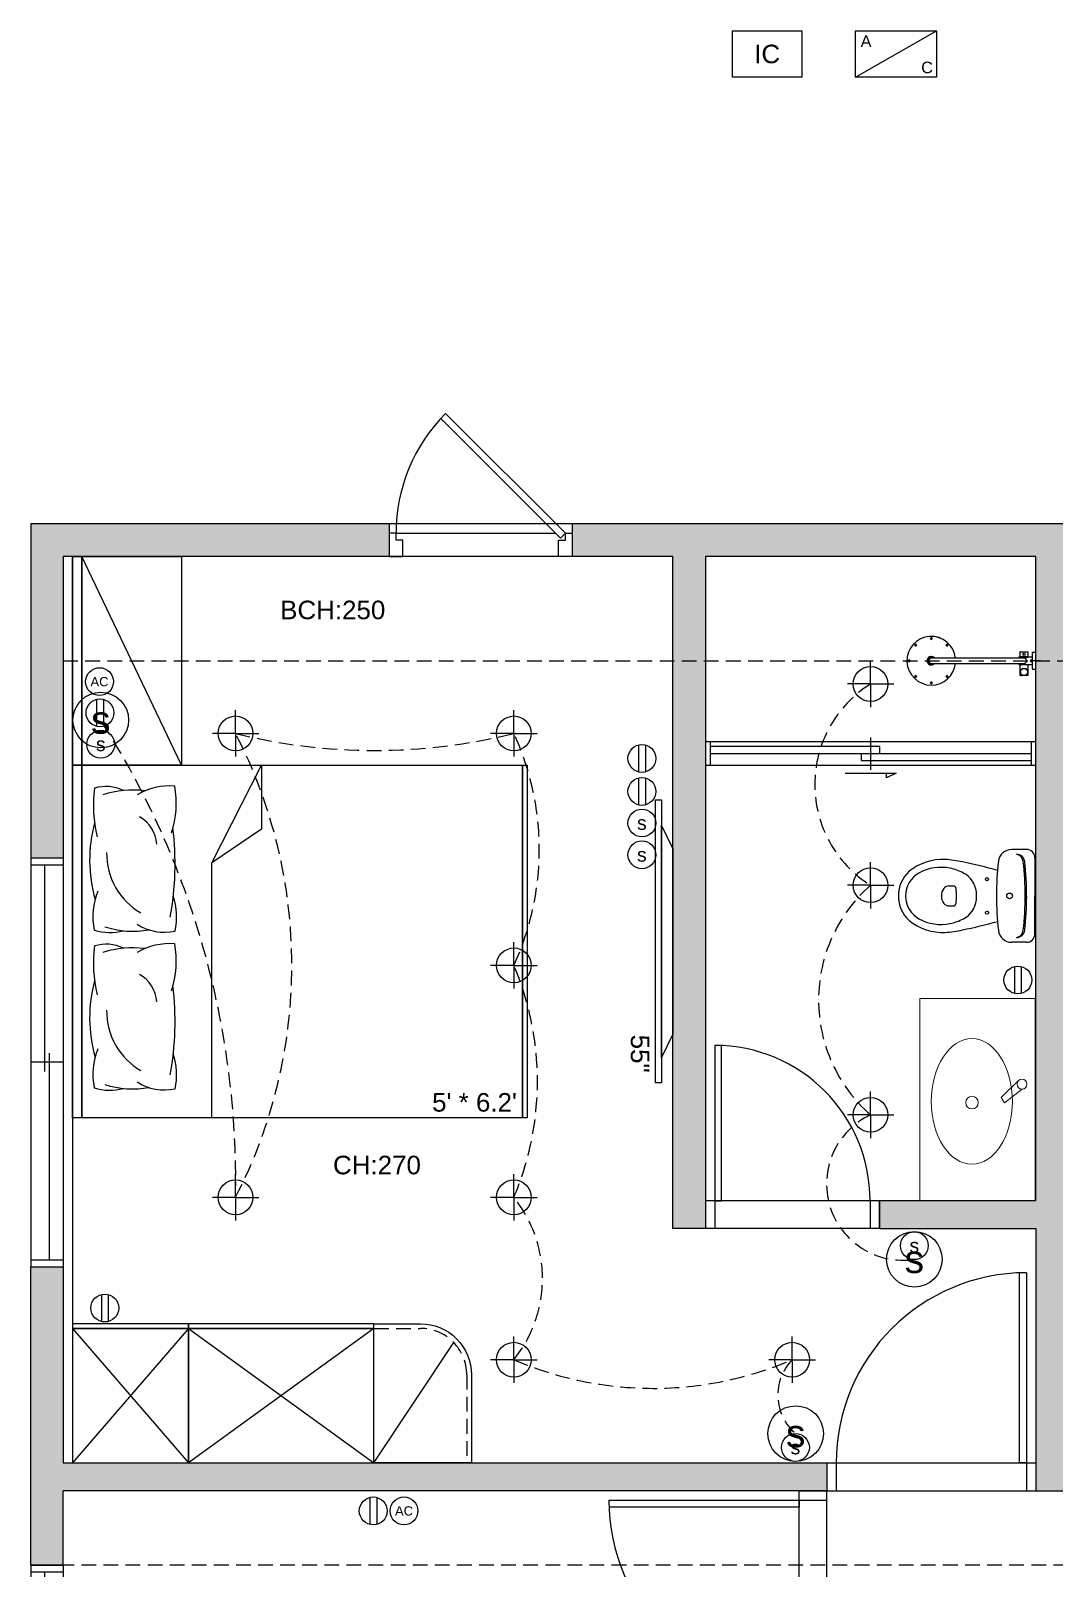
# Model space of a CAD drawing. Header units: millimetres. Extents: x 415 to 6095, y -1431 to 2703.
# Drawn here: x 2470 to 2911, y 168 to 831 of the extents above; entities that cross this region are included whole.
import ezdxf
from ezdxf.enums import TextEntityAlignment as Align
from ezdxf.lldxf.tags import DXFTag

# ---------------------------------------------------------------- set-up
doc = ezdxf.new("R2010")
doc.units = ezdxf.units.MM
doc.linetypes.add('HIDDEN', pattern=[9.525, 6.35, -3.175])
for name, color, linetype in [('02-結構樑', 251, 'HIDDEN'), ('03-結構牆', 8, 'Continuous'), ('04-門線', 94, 'Continuous'), ('05-窗線', 150, 'Continuous'), ('06-傢俱', 6, 'Continuous'), ('13-線', 40, 'Continuous'), ('14-燈具', 40, 'Continuous')]:
    doc.layers.add(name, color=color, linetype=linetype)
doc.layers.add('15-板', color=3, linetype='Continuous', plot=False)
doc.styles.get("Standard").update_dxf_attribs({"font": 'arial.ttf'})
tags = doc.linetypes.add('CENTER2', pattern=[28.575, 19.05, -3.175, 3.175, -3.175]).pattern_tags.tags
tags[10:11] = [DXFTag(74, 4), DXFTag(75, 0), DXFTag(340, '0'), DXFTag(46, 0.0), DXFTag(50, 0.0), DXFTag(44, 0.0), DXFTag(45, 0.0)]
tags[8:9] = [DXFTag(74, 4), DXFTag(75, 0), DXFTag(340, '0'), DXFTag(46, 0.0), DXFTag(50, 0.0), DXFTag(44, 0.0), DXFTag(45, 0.0)]
tags[6:7] = [DXFTag(74, 4), DXFTag(75, 0), DXFTag(340, '0'), DXFTag(46, 0.0), DXFTag(50, 0.0), DXFTag(44, 0.0), DXFTag(45, 0.0)]
tags[4:5] = [DXFTag(74, 4), DXFTag(75, 0), DXFTag(340, '0'), DXFTag(46, 0.0), DXFTag(50, 0.0), DXFTag(44, 0.0), DXFTag(45, 0.0)]

# ---------------------------------------------------------------- blocks, each defined once
blk = doc.blocks.new('床櫃')
at = {"layer": '06-傢俱'}
blk.add_line((47, -90), (4, 0), dxfattribs=at)
for points in [[(0, 0), (4, 0), (4, -90), (0, -90)], [(4, 0), (47, 0), (47, -90), (4, -90)]]:
    blk.add_lwpolyline(points, close=True, dxfattribs=at)
blk = doc.blocks.new('電視')
at = {"layer": '06-傢俱'}
for p, q in [((-5, 50), (0, 40)), ((-5, -50), (-5, 50)), ((0, 40), (0, -40)), ((0, -40), (-5, -50))]:
    blk.add_line(p, q, dxfattribs=at)
blk.add_lwpolyline([(-7.5, 61), (-5, 61), (-5, -61), (-7.5, -61)], close=True, dxfattribs=at)
blk = doc.blocks.new('*U118')
at = {"layer": '06-傢俱'}
for p, q in [((60.09, -42.09), (81.49, 0)), ((81.49, 0), (81.49, -27.65)), ((81.49, -27.65), (60.09, -42.09)), ((60.09, -152), (60.09, -42.09))]:
    blk.add_line(p, q, dxfattribs=at)
for points in [[(0, 0), (4, 0), (4, -152), (0, -152)], [(4, 0), (194, 0), (194, -152), (4, -152)], [(194, 0), (196, 0), (196, -152), (194, -152)]]:
    blk.add_lwpolyline(points, close=True, dxfattribs=at)
for centre, radius, start, end in [((70.29, -17.1), 61.26, 173.27956, 193.06166), ((14.48, -26.57), 17.38, 64.18614, 106.83097), ((25.86, -51.66), 40.93, 82.499, 108.13105), ((42.02, -37), 28.08, 85.77965, 120.34071), ((4.28, -16.34), 40.47, 341.42576, 10.46535), ((69.58, -40.88), 62.18, 165.0075, 195.85965), ((21.86, -34.94), 14.52, 3.72169, 60.98376), ((-86.16, -42.34), 130.38, 349.75738, 6.74907), ((44.22, -38.07), 29.52, 179.21488, 240.10201), ((39.42, -65.46), 30.63, 158.53407, 190.60053), ((14.85, -65.49), 30.02, 348.37261, 17.59954), ((16.15, -49.39), 22.75, 252.52765, 285.02889), ((26.05, -32.92), 38.66, 251.71702, 280.46853), ((39.65, -50.25), 21.78, 237.13231, 282.19254), ((70.29, -85.09), 61.26, 173.27956, 193.06166), ((14.48, -94.56), 17.38, 64.18614, 106.83097), ((25.86, -119.65), 40.93, 82.499, 108.13105), ((42.02, -104.99), 28.08, 85.77965, 120.34071), ((4.28, -84.34), 40.47, 341.42576, 10.46535), ((69.58, -108.88), 62.18, 165.0075, 195.85965), ((21.86, -102.93), 14.52, 3.72169, 60.98376), ((-86.16, -110.34), 130.38, 349.75738, 6.74907), ((44.22, -106.06), 29.52, 179.21488, 240.10201), ((39.42, -133.46), 30.63, 158.53407, 190.60053), ((14.85, -133.49), 30.02, 348.37261, 17.59954), ((16.15, -117.39), 22.75, 252.52765, 285.02889), ((26.05, -100.91), 38.66, 251.71702, 280.46853), ((39.65, -118.24), 21.78, 237.13231, 282.19254)]:
    blk.add_arc(centre, radius, start, end, dxfattribs=at)
at = {"color": 6, "linetype": 'HIDDEN'}
blk.add_text("5' * 6.2'", height=8, dxfattribs=at).set_placement((173.33, -145.35), align=Align.MIDDLE)
blk = doc.blocks.new('*U62')
at = {"layer": '06-傢俱'}
for p, q in [((50, 58), (0, 0)), ((0, 58), (50, 0)), ((130, 58), (50, 0)), ((50, 58), (130, 0)), ((130, 0), (164.43, 51.85))]:
    blk.add_line(p, q, dxfattribs=at)
for points in [[(0, 58), (50, 58), (50, 60), (0, 60)], [(50, 58), (130, 58), (130, 60), (50, 60)], [(0, 0), (50, 0), (50, 58), (0, 58)], [(50, 0), (130, 0), (130, 58), (50, 58)]]:
    blk.add_lwpolyline(points, close=True, dxfattribs=at)
blk.add_lwpolyline([(130, 60), (150, 60, -0.414214), (172, 38), (172, 0), (130, 0)], format="xyb", close=True, dxfattribs=at)
at = {"layer": '06-傢俱', "linetype": 'HIDDEN'}
blk.add_lwpolyline([(130, 58), (150, 58, -0.414214), (170, 38), (170, 0)], format="xyb", dxfattribs=at)
blk = doc.blocks.new('窗2片')
at = {"layer": '05-窗線'}
for p, q in [((0, 0), (0, -176.2)), ((0, 0), (14, 0)), ((14, 0), (14, -176.2)), ((0, -3), (14, -3)), ((6, -3), (6, -92.1)), ((8, -84.1), (8, -173.2)), ((14, -88.1), (0, -88.1)), ((0, -173.2), (14, -173.2)), ((0, -176.2), (14, -176.2))]:
    blk.add_line(p, q, dxfattribs=at)
blk = doc.blocks.new('窗_單開')
at = {"layer": '05-窗線'}
for p, q in [((79, 0), (0, 0)), ((0, 0), (0, -14)), ((79, 0), (79, -14)), ((3, -4), (71.76, -4)), ((79, -14), (0, -14))]:
    blk.add_line(p, q, dxfattribs=at)
for points in [[(24.38, 47.62), (76, -4), (73.88, -6.12), (22.3, 45.45)], [(0, -14), (6, -14), (6, -7), (3, -7), (3, -4), (0, -4), (0, -14)], [(79, -14), (73, -14), (73, -7), (76, -7), (76, -4), (79, -4), (79, -14)]]:
    blk.add_lwpolyline(points, dxfattribs=at)
blk.add_arc((76, -4), 73, 135, 180, dxfattribs=at)
blk = doc.blocks.new('門_左')
at = {"layer": '04-門線'}
for p, q in [((0, 12), (0, 0)), ((75, 12), (0, 12)), ((4, 12), (4, 0)), ((71, 12), (71, 0)), ((75, 0), (75, 12)), ((75, 0), (0, 0))]:
    blk.add_line(p, q, dxfattribs=at)
blk.add_lwpolyline([(4, 79), (4, 12), (7, 12), (7, 78.93)], dxfattribs=at)
blk.add_arc((4, 12), 67, 360, 90, dxfattribs=at)
blk = doc.blocks.new('門_右')
at = {"layer": '04-門線'}
for p, q in [((-90, 12), (0, 12)), ((-90, 12), (-90, 0)), ((-86, 12), (-86, 0)), ((-4, 12), (-4, 0)), ((0, 12), (0, 0)), ((-90, 0), (0, 0))]:
    blk.add_line(p, q, dxfattribs=at)
blk.add_lwpolyline([(-4, 94), (-4, 12), (-7, 12), (-7, 93.95)], dxfattribs=at)
blk.add_arc((-4, 12), 82, 90, 180, dxfattribs=at)
blk = doc.blocks.new('*U57')
at = {"layer": '14-燈具'}
blk.add_line((0, -5), (0, 5), dxfattribs=at)
blk = doc.blocks.new('*U58')
at = {"layer": '14-燈具', "color": 0, "linetype": 'ByBlock', "lineweight": -2, "transparency": 16777216}
blk.add_blockref('*U57', (3428.22, 265.68), dxfattribs=at)
for p, rotation in [((3423.22, 260.68), 90), ((3428.22, 255.68), 180), ((3433.22, 260.68), 270)]:
    blk.add_blockref('*U57', p, dxfattribs=dict(at, rotation=rotation))
blk = doc.blocks.new('燈_崁燈直徑15')
at = {"layer": '14-燈具'}
blk.add_circle((0, 0), 7.5, dxfattribs=at)
blk.add_blockref('*U58', (-3428.22, -260.68), dxfattribs=at)
blk = doc.blocks.new('插座')
at = {"layer": '13-線'}
for p, q in [((-3, 11.6), (-3, -11.6)), ((3, 11.6), (3, -11.6))]:
    blk.add_line(p, q, dxfattribs=at)
blk.add_circle((0, 0), 12, dxfattribs=at)
blk = doc.blocks.new('*U110')
at = {"layer": '13-線'}
blk.add_circle((0, 0), 12, dxfattribs=at)
blk.add_text('AC', height=8, dxfattribs=at).set_placement((0, 0), align=Align.MIDDLE)
blk = doc.blocks.new('對講機')
at = {"layer": '13-線'}
blk.add_lwpolyline([(-15, 10), (15, 10), (15, -10), (-15, -10)], close=True, dxfattribs=at)
blk.add_text('IC', height=8, dxfattribs=at).set_placement((0, 0), align=Align.MIDDLE)
blk = doc.blocks.new('冷氣')
at = {"layer": '13-線'}
blk.add_line((-17.5, -10), (17.5, 10), dxfattribs=at)
blk.add_lwpolyline([(-17.5, 10), (17.5, 10), (17.5, -10), (-17.5, -10)], close=True, dxfattribs=at)
for s, p in [('A', (-12.94, 5.51)), ('C', (13.36, -5.82))]:
    blk.add_text(s, height=5, dxfattribs=at).set_placement(p, align=Align.MIDDLE)
blk = doc.blocks.new('開關')
at = {"layer": '13-線'}
blk.add_circle((0, 0), 12, dxfattribs=at)
blk.add_text('s', height=12, dxfattribs=at).set_placement((0, 0), align=Align.MIDDLE)
blk = doc.blocks.new('浴室門')
at = {"layer": '04-門線'}
for p, q in [((2, 0), (2, -10)), ((71.2, 2), (71.2, -12)), ((140.4, 0), (140.4, -10)), ((2, -5), (140.4, -5)), ((60.18, -13.39), (82.18, -13.39)), ((82.18, -13.39), (78.02, -15.4)), ((78.02, -15.4), (78.02, -13.39))]:
    blk.add_line(p, q, dxfattribs=at)
for points in [[(0, -10), (142.4, -10), (142.4, 0), (0, 0), (0, -10)], [(75.2, -5), (75.2, -2), (2, -2)], [(67.2, -5), (67.2, -8), (140.4, -8)], [(69.2, -5), (73.2, -5)], [(142.4, -7), (142.4, -5)]]:
    blk.add_lwpolyline(points, dxfattribs=at)
blk = doc.blocks.new('馬桶')
at = {"layer": '06-傢俱', "color": 6}
for p, q in [((0, 0.615), (0, 0.5434)), ((0.04, 0.655), (0.2225, 0.655)), ((0.2225, 0.615), (0.2114, 0.615)), ((0.405, 0.655), (0.2225, 0.655)), ((0.2225, 0.615), (0.2336, 0.615)), ((0.445, 0.615), (0.445, 0.5434)), ((0.1745, 0.242), (0.1745, 0.2621)), ((0.2705, 0.242), (0.2705, 0.2621))]:
    blk.add_line(p, q, dxfattribs=at)
for centre, radius in [((0.2225, 0.533), 0.0135), ((0.2225, 0.533), 0.0135), ((0.1425, 0.425), 0.0075), ((0.3025, 0.425), 0.0075)]:
    blk.add_circle(centre, radius, dxfattribs=at)
for centre, radius, start, end in [((0.04, 0.615), 0.04, 90, 180), ((0.063, 0.5663), 0.04, 96.27189, 180), ((0.0624, 0.5591), 0.04, 96.21414, 169.75716), ((0.2225, -0.885), 1.493, 90, 96.33055), ((0.2225, -0.885), 1.5, 90, 96.27189), ((0.2225, -0.885), 1.5, 83.72811, 90), ((0.2225, -0.885), 1.493, 83.66945, 90), ((0.382, 0.5663), 0.04, 0, 83.72811), ((0.3826, 0.5591), 0.04, 10.24284, 83.78586), ((0.405, 0.615), 0.04, 0, 90), ((0.064, 0.5434), 0.064, 180, 263.20695), ((0.381, 0.5434), 0.064, 276.79305, 0), ((0.2225, 1.874), 1.404, 263.20695, 270), ((2.5087, -0.1946), 2.5, 164.45601, 168.42561), ((0.2225, 1.874), 1.404, 270, 276.79305), ((-2.0637, -0.1946), 2.5, 11.57439, 15.54399), ((0.2155, 0.259), 0.1156, 96.24191, 152.59732), ((0.2225, 0.195), 0.18, 90, 96.24191), ((0.2225, 0.195), 0.18, 83.75809, 90), ((0.2295, 0.259), 0.1156, 27.40268, 83.75809), ((0.6457, 0.1793), 0.6, 167.70933, 175.6206), ((0.3348, 0.1972), 0.25, 152.59732, 168.38048), ((0.1102, 0.1972), 0.25, 11.61952, 27.40268), ((-0.2007, 0.1793), 0.6, 4.3794, 12.29067), ((0.3073, 0.2146), 0.26, 177.69717, 218.71313), ((0.3015, 0.204), 0.216, 168.38048, 209.11615), ((0.1895, 0.2621), 0.015, 96.64916, 180), ((0.2045, 0.242), 0.03, 180, 233.1301), ((0.2225, -0.021), 0.3, 90, 96.64916), ((0.2225, -0.021), 0.3, 83.35084, 90), ((0.2555, 0.2621), 0.015, 0, 83.35084), ((0.2405, 0.242), 0.03, 306.8699, 0), ((0.1435, 0.204), 0.216, 330.88385, 11.61952), ((0.1377, 0.2146), 0.26, 321.28687, 2.30283), ((0.2225, 0.266), 0.06, 233.1301, 270), ((0.2225, 0.266), 0.06, 270, 306.8699), ((0.2225, 0.16), 0.1256, 209.11615, 270), ((0.2225, 0.16), 0.1256, 270, 330.88385), ((0.2225, 0.16), 0.16, 222.43623, 270), ((0.2225, 0.16), 0.16, 270, 317.56377)]:
    blk.add_arc(centre, radius, start, end, dxfattribs=at)
blk = doc.blocks.new('洗手台')
at = {"layer": '06-傢俱', "color": 6, "lineweight": 5}
for p, q in [((0, 0.4655), (0.8171, 0.4655)), ((0, 0), (0, 0.4655)), ((0.8171, 0.4655), (0.8171, 0)), ((0.8171, 0.4655), (0.8171, 0.0755)), ((0.4, 0.3288), (0.3316, 0.3985)), ((0.3661, 0.4126), (0.4212, 0.3415)), ((0.4212, 0.3415), (0.4, 0.3288)), ((0.8171, 0), (0, 0))]:
    blk.add_line(p, q, dxfattribs=at)
for centre, radius in [((0.346, 0.4126), 0.0201), ((0.4205, 0.2106), 0.0251)]:
    blk.add_circle(centre, radius, dxfattribs=at)
blk.add_ellipse((0.4157, 0.2104), major_axis=(-0.2533, 0), ratio=0.646622, dxfattribs=at)
blk = doc.blocks.new('23')
at = {"linetype": 'Continuous'}
for p, q in [((12553.6, 14782.7), (12553.6, 14768.9)), ((12624.4, 14782.9), (12553.8, 14782.9)), ((12624.6, 14768.9), (12624.6, 14782.7)), ((12549.9, 14715.4), (12549.9, 14750.4)), ((12571.7, 14750.9), (12550.4, 14750.9)), ((12550.4, 14714.9), (12571.7, 14714.9)), ((12554.6, 14767.9), (12623.6, 14767.9)), ((12571.9, 14750.7), (12571.9, 14715.1)), ((12573.1, 14744.9), (12571.9, 14744.9)), ((12571.9, 14720.9), (12573.1, 14720.9)), ((12573.1, 14714.9), (12573.1, 14750.9)), ((12573.4, 14750.9), (12573.1, 14750.9)), ((12573.1, 14714.9), (12573.5, 14714.9)), ((12573.4, 14767.9), (12573.4, 14718.1)), ((12573.5, 14717.7), (12573.5, 14710.1)), ((12573.6, 14717.9), (12578.1, 14717.9)), ((12578.1, 14732.9), (12578.1, 14692.4)), ((12587.1, 14744.4), (12586.6, 14744.1)), ((12586.6, 14744.1), (12591.6, 14744.1)), ((12586.6, 14744.1), (12586.6, 14743.6)), ((12587.1, 14744.4), (12591.1, 14744.4)), ((12587.1, 14743.6), (12587.1, 14744.4)), ((12587.4, 14763.2), (12588.2, 14764.7)), ((12588.2, 14761.7), (12587.4, 14763.2)), ((12588.2, 14764.7), (12590, 14764.7)), ((12590, 14761.7), (12588.2, 14761.7)), ((12590, 14764.7), (12590.8, 14763.2)), ((12590.8, 14763.2), (12590, 14761.7)), ((12591.6, 14744.1), (12591.1, 14744.4)), ((12591.1, 14743.6), (12591.1, 14744.4)), ((12591.6, 14743.6), (12591.6, 14744.1)), ((12600.1, 14692.4), (12600.1, 14732.9)), ((12600.1, 14717.9), (12604.5, 14717.9)), ((12604.7, 14718.1), (12604.7, 14767.9)), ((12605.1, 14750.9), (12604.7, 14750.9)), ((12604.7, 14710.1), (12604.7, 14717.7)), ((12604.7, 14714.9), (12605.1, 14714.9)), ((12605.1, 14714.9), (12605.1, 14750.9)), ((12605.7, 14745.9), (12605.1, 14745.9)), ((12605.1, 14719.9), (12605.7, 14719.9)), ((12605.7, 14714.9), (12605.7, 14750.9)), ((12651.4, 14750.9), (12605.7, 14750.9)), ((12605.7, 14714.9), (12651.4, 14714.9)), ((12630, 14718.7), (12630, 14718.1)), ((12630, 14718.1), (12630, 14717.9)), ((12632, 14717.8), (12632, 14717.3)), ((12634.5, 14716.6), (12634.5, 14717.2)), ((12635.9, 14717), (12635.9, 14716.9)), ((12636, 14717), (12636, 14716.5)), ((12638.5, 14716.5), (12638.5, 14717)), ((12638.6, 14716.9), (12638.6, 14717)), ((12640, 14717.2), (12640, 14716.6)), ((12642.5, 14717.3), (12642.5, 14717.8)), ((12642.6, 14717.8), (12642.6, 14717.9)), ((12644.5, 14718.1), (12644.5, 14718.7)), ((12644.6, 14718.7), (12644.6, 14718.7)), ((12651.4, 14741.4), (12650.8, 14741.4)), ((12650.8, 14724.4), (12651.4, 14724.4)), ((12652.2, 14750.1), (12652.2, 14745)), ((12652.2, 14742.2), (12652.2, 14745)), ((12652.2, 14720.9), (12652.2, 14723.6)), ((12652.2, 14720.9), (12652.2, 14715.7)), ((12578.1, 14692.4), (12578.1, 14373.4)), ((12600.1, 14373.4), (12600.1, 14692.4)), ((12520.9, 14400.5), (12518.6, 14398.2)), ((12519.3, 14397.5), (12521.6, 14399.8)), ((12520.5, 14402.2), (12519.8, 14401.5)), ((12519.8, 14401.5), (12520.9, 14400.5)), ((12521, 14399.2), (12520.3, 14399.9)), ((12521.2, 14401.6), (12520.4, 14400.9)), ((12520.4, 14400.1), (12521.2, 14399.3)), ((12521.6, 14401.2), (12520.5, 14402.2)), ((12523.8, 14403.4), (12521.6, 14401.2)), ((12521.6, 14399.8), (12522.6, 14398.7)), ((12522.7, 14400.9), (12522, 14401.6)), ((12522, 14399.3), (12522.7, 14400.1)), ((12522.1, 14401.7), (12522.8, 14401)), ((12522.3, 14400.5), (12524.5, 14402.7)), ((12523.3, 14399.4), (12522.3, 14400.5)), ((12522.6, 14398.7), (12523.3, 14399.4)), ((12653.6, 14402.7), (12655.9, 14400.5)), ((12656.6, 14401.2), (12654.3, 14403.4)), ((12655.9, 14400.5), (12654.9, 14399.4)), ((12654.9, 14399.4), (12655.6, 14398.7)), ((12655.4, 14401), (12656.1, 14401.7)), ((12656.2, 14401.6), (12655.5, 14400.9)), ((12655.5, 14400.1), (12656.2, 14399.3)), ((12655.6, 14398.7), (12656.6, 14399.8)), ((12657.6, 14402.2), (12656.6, 14401.2)), ((12656.6, 14399.8), (12658.9, 14397.5)), ((12657.7, 14400.9), (12657, 14401.6)), ((12657, 14399.3), (12657.7, 14400.1)), ((12657.9, 14399.9), (12657.2, 14399.2)), ((12657.3, 14400.5), (12658.3, 14401.5)), ((12659.6, 14398.2), (12657.3, 14400.5)), ((12658.3, 14401.5), (12657.6, 14402.2)), ((12491.6, 14333.4), (12491.6, 14332.4)), ((12493.1, 14333.4), (12491.6, 14333.4)), ((12491.6, 14332.4), (12493.1, 14332.4)), ((12492.5, 14333.4), (12492.5, 14332.4)), ((12493.1, 14336.6), (12493.1, 14333.4)), ((12493.1, 14334.2), (12494.1, 14334.2)), ((12494.1, 14334), (12493.1, 14334)), ((12493.1, 14332.4), (12493.1, 14329.2)), ((12493.1, 14331.9), (12494.1, 14331.9)), ((12494.1, 14331.7), (12493.1, 14331.7)), ((12494.1, 14333.4), (12494.1, 14336.6)), ((12495.5, 14333.4), (12494.1, 14333.4)), ((12494.1, 14332.4), (12495.5, 14332.4)), ((12494.1, 14329.2), (12494.1, 14332.4)), ((12494.7, 14332.4), (12494.7, 14333.4)), ((12495.5, 14332.4), (12495.5, 14333.4)), ((12573.1, 14341.1), (12573.1, 14336.4)), ((12573.1, 14336.4), (12573.1, 14329.5)), ((12573.1, 14329.5), (12573.1, 14324.7)), ((12578.1, 14373.4), (12578.1, 14332.9)), ((12584.6, 14320.9), (12583.4, 14320.9)), ((12584.6, 14320.9), (12593.5, 14320.9)), ((12594.8, 14320.9), (12593.5, 14320.9)), ((12600.1, 14332.9), (12600.1, 14373.4)), ((12605.1, 14336.4), (12605.1, 14341.1)), ((12605.1, 14336.4), (12605.1, 14329.5)), ((12605.1, 14324.7), (12605.1, 14329.5)), ((12684.1, 14333.4), (12682.6, 14333.4)), ((12682.6, 14333.4), (12682.6, 14332.4)), ((12682.6, 14332.4), (12684.1, 14332.4)), ((12683.5, 14333.4), (12683.5, 14332.4)), ((12684.1, 14336.6), (12684.1, 14333.4)), ((12684.1, 14334.2), (12685.1, 14334.2)), ((12685.1, 14334), (12684.1, 14334)), ((12684.1, 14332.4), (12684.1, 14329.2)), ((12684.1, 14331.9), (12685.1, 14331.9)), ((12685.1, 14331.7), (12684.1, 14331.7)), ((12685.1, 14333.4), (12685.1, 14336.6)), ((12686.5, 14333.4), (12685.1, 14333.4)), ((12685.1, 14329.2), (12685.1, 14332.4)), ((12685.1, 14332.4), (12686.5, 14332.4)), ((12685.7, 14332.4), (12685.7, 14333.4)), ((12686.5, 14332.4), (12686.5, 14333.4)), ((12518.6, 14267.7), (12520.9, 14265.4)), ((12521.6, 14266.1), (12519.3, 14268.4)), ((12520.9, 14265.4), (12519.8, 14264.4)), ((12519.8, 14264.4), (12520.5, 14263.7)), ((12520.3, 14266), (12521, 14266.7)), ((12521.2, 14266.5), (12520.4, 14265.8)), ((12520.4, 14265), (12521.2, 14264.3)), ((12520.5, 14263.7), (12521.6, 14264.7)), ((12522.6, 14267.1), (12521.6, 14266.1)), ((12521.6, 14264.7), (12523.8, 14262.4)), ((12522.7, 14265.8), (12522, 14266.5)), ((12522, 14264.3), (12522.7, 14265)), ((12522.8, 14264.9), (12522.1, 14264.1)), ((12522.3, 14265.4), (12523.3, 14266.4)), ((12524.5, 14263.1), (12522.3, 14265.4)), ((12523.3, 14266.4), (12522.6, 14267.1)), ((12655.9, 14265.4), (12653.6, 14263.1)), ((12654.3, 14262.4), (12656.6, 14264.7)), ((12655.6, 14267.1), (12654.9, 14266.4)), ((12654.9, 14266.4), (12655.9, 14265.4)), ((12656.1, 14264.1), (12655.4, 14264.9)), ((12656.2, 14266.5), (12655.5, 14265.8)), ((12655.5, 14265), (12656.2, 14264.3)), ((12656.6, 14266.1), (12655.6, 14267.1)), ((12658.9, 14268.4), (12656.6, 14266.1)), ((12656.6, 14264.7), (12657.6, 14263.7)), ((12657.7, 14265.8), (12657, 14266.5)), ((12657, 14264.3), (12657.7, 14265)), ((12657.2, 14266.7), (12657.9, 14266)), ((12657.3, 14265.4), (12659.6, 14267.7)), ((12658.3, 14264.4), (12657.3, 14265.4)), ((12657.6, 14263.7), (12658.3, 14264.4)), ((12588.6, 14237.9), (12585.4, 14237.9)), ((12585.4, 14236.9), (12588.6, 14236.9)), ((12587.8, 14236.9), (12587.8, 14237.9)), ((12588, 14237.9), (12588, 14236.9)), ((12589.6, 14239.4), (12588.6, 14239.4)), ((12588.6, 14239.4), (12588.6, 14237.9)), ((12589.6, 14238.5), (12588.6, 14238.5)), ((12588.6, 14236.9), (12588.6, 14235.5)), ((12588.6, 14236.4), (12589.6, 14236.4)), ((12588.6, 14235.5), (12589.6, 14235.5)), ((12589.6, 14237.9), (12589.6, 14239.4)), ((12592.8, 14237.9), (12589.6, 14237.9)), ((12589.6, 14236.9), (12592.8, 14236.9)), ((12589.6, 14235.5), (12589.6, 14236.9)), ((12590.2, 14236.9), (12590.2, 14237.9)), ((12590.4, 14237.9), (12590.4, 14236.9))]:
    blk.add_line(p, q, dxfattribs=at)
at = {"linetype": 'CENTER2'}
for p, q in [((12609.1, 14782.9), (12569.1, 14782.9)), ((12589.1, 14802.9), (12589.1, 14762.9))]:
    blk.add_line(p, q, dxfattribs=at)
at = {"linetype": 'Continuous'}
for centre, radius in [((12560.9, 14732.9), 5.1), ((12560.9, 14732.9), 5), ((12589.1, 14763.2), 2.46), ((12589.1, 14763.2), 1.8), ((12637.2, 14732.9), 16), ((12637.2, 14732.9), 15.3), ((12637.2, 14732.9), 15.2), ((12521.6, 14400.5), 3.77), ((12656.6, 14400.5), 3.77), ((12493.6, 14332.9), 3.77), ((12684.6, 14332.9), 3.77), ((12521.6, 14265.4), 3.77), ((12656.6, 14265.4), 3.77), ((12589.1, 14237.4), 3.77)]:
    blk.add_circle(centre, radius, dxfattribs=at)
for centre, radius, start, end in [((12553.8, 14782.7), 0.2, 90, 180), ((12624.4, 14782.7), 0.2, 0, 90), ((12550.4, 14750.4), 0.5, 90, 180), ((12550.4, 14715.4), 0.5, 180, 270), ((12554.6, 14768.9), 1, 180, 270), ((12571.7, 14750.7), 0.2, 0, 90), ((12571.7, 14715.1), 0.2, 270, 0), ((12573.6, 14718.1), 0.2, 180, 270), ((12573.7, 14717.7), 0.2, 90, 180), ((12589.1, 14732.9), 11.3, 102.80095, 192.90453), ((12589.1, 14732.9), 11, 0, 180), ((12589.1, 14763.2), 3, 255, 195), ((12589.1, 14763.2), 2.5, 149.26032, 210.81078), ((12589.1, 14763.2), 2.5, 330.50254, 0), ((12589.1, 14763.2), 2.5, 0, 19.31457), ((12589.1, 14732.9), 11.3, 0, 77.21621), ((12589.1, 14732.9), 11.3, 347.18068, 0), ((12604.5, 14718.1), 0.2, 270, 0), ((12604.5, 14717.7), 0.2, 0, 90), ((12623.6, 14768.9), 1, 270, 0), ((12630.5, 14717.9), 0.5, 180.01706, 245.85227), ((12637.2, 14732.9), 17, 246.67477, 248.64199), ((12637.2, 14732.8), 16.3, 251.40291, 260.45001), ((12637.2, 14732.9), 17, 253.82476, 258.96052), ((12634.8, 14722.7), 6.52, 254.99127, 264.35737), ((12634.1, 14716.7), 0.424, 282.93121, 360), ((12637.2, 14732.9), 17, 260.72808, 265.76066), ((12636, 14722.4), 6.42, 262.39042, 271.14809), ((12636.1, 14722.9), 6.9, 270.53065, 270.83223), ((12636, 14716.4), 0.472, 288.28114, 298.5261), ((12637.2, 14732.9), 17, 267.50022, 272.50253), ((12638, 14716.5), 0.532, 272.49972, 360), ((12638.5, 14716.4), 0.472, 241.4739, 251.71886), ((12638.4, 14722.9), 6.9, 269.16777, 277.33851), ((12638.5, 14716.3), 0.296, 245.7309, 276.44598), ((12638.4, 14722.4), 6.42, 268.85191, 269.22118), ((12637.2, 14732.9), 17, 276.68427, 279.27192), ((12637.3, 14732.8), 16.3, 279.54999, 288.59709), ((12640.4, 14716.7), 0.424, 180, 257.06879), ((12639.7, 14722.8), 6.56, 275.68133, 284.99366), ((12640.4, 14716.6), 0.318, 253.33088, 282.34608), ((12639.7, 14722.7), 6.52, 275.64263, 275.8905), ((12637.2, 14732.9), 17, 281.03948, 286.17524), ((12637.2, 14732.9), 17, 291.35644, 293.32523), ((12637.2, 14732.9), 17, 291.35644, 293.32523), ((12637.2, 14732.9), 17, 291.35644, 293.32523), ((12637.2, 14732.9), 17, 291.35644, 293.32523), ((12651.4, 14750.1), 0.8, 0, 90), ((12651.4, 14742.2), 0.8, 270, 0), ((12651.4, 14723.6), 0.8, 0, 90), ((12651.4, 14715.7), 0.8, 270, 0), ((12573.7, 14710.1), 0.2, 180, 262.91178), ((12589.1, 14833.9), 125, 262.91178, 264.95144), ((12589.1, 14833.9), 125, 275.04856, 277.08822), ((12604.5, 14710.1), 0.2, 277.08822, 0), ((12589.1, 14332.9), 105, 96.01345, 0), ((12589.1, 14332.9), 105, 96.01632, 0), ((12521.6, 14400.5), 3.75, 52.66226, 217.33774), ((12521.6, 14400.5), 2.95, 215.24174, 234.75826), ((12521.6, 14400.5), 3.75, 232.66226, 37.33774), ((12521.6, 14400.5), 2.95, 35.24174, 54.75826), ((12589.1, 14332.9), 105, 0, 83.98655), ((12589.1, 14332.9), 105, 0, 83.98368), ((12656.6, 14400.5), 3.75, 142.66226, 307.33774), ((12656.6, 14400.5), 2.95, 125.24174, 144.75826), ((12656.6, 14400.5), 3.75, 322.66226, 127.33774), ((12656.6, 14400.5), 2.95, 305.24174, 324.75826), ((12493.6, 14332.9), 3.75, 97.66226, 262.33774), ((12493.6, 14332.9), 2.95, 80.24174, 99.75826), ((12493.6, 14332.9), 2.95, 260.24174, 279.75826), ((12493.6, 14332.9), 3.75, 277.66226, 82.33774), ((12589.1, 14332.9), 18.1, 127.3052, 0), ((12589.1, 14332.9), 18, 156.44354, 203.55646), ((12589.1, 14332.9), 18, 127.66989, 156.44354), ((12578.9, 14337.7), 6.74, 149.01425, 158.64707), ((12589.1, 14332.9), 18, 203.55646, 336.44354), ((12579.4, 14328.4), 7.29, 201.71786, 210.61952), ((12589.1, 14332.9), 16.4, 132.24432, 167.92686), ((12589.1, 14332.9), 16.4, 192.07314, 347.92686), ((12589.1, 14332.9), 14.7, 138.44327, 0), ((12589.1, 14332.9), 13.5, 144.56906, 0), ((12589.1, 14332.9), 13.3, 145.79868, 244.45616), ((12589.1, 14332.9), 11, 180, 0), ((12589.1, 14332.9), 13.3, 295.54384, 34.20132), ((12589.1, 14332.9), 18.1, 0, 52.6948), ((12589.1, 14332.9), 18, 23.55646, 52.33011), ((12589.1, 14332.9), 16.4, 12.07314, 47.75568), ((12589.1, 14332.9), 14.7, 0, 41.55673), ((12589.1, 14332.9), 13.5, 0, 35.43094), ((12598.8, 14337.4), 7.29, 21.71786, 30.61952), ((12599.3, 14328.2), 6.74, 329.01494, 338.64778), ((12589.1, 14332.9), 18, 336.44354, 23.55646), ((12684.6, 14332.9), 3.75, 97.66226, 262.33774), ((12684.6, 14332.9), 2.95, 80.24174, 99.75826), ((12684.6, 14332.9), 2.95, 260.24174, 279.75826), ((12684.6, 14332.9), 3.75, 277.66226, 82.33774), ((12521.6, 14265.4), 3.75, 142.66226, 307.33774), ((12521.6, 14265.4), 2.95, 125.24174, 144.75826), ((12521.6, 14265.4), 3.75, 322.66226, 127.33774), ((12521.6, 14265.4), 2.95, 305.24174, 324.75826), ((12656.6, 14265.4), 3.75, 52.66226, 217.33774), ((12656.6, 14265.4), 2.95, 215.24174, 234.75826), ((12656.6, 14265.4), 3.75, 232.66226, 37.33774), ((12656.6, 14265.4), 2.95, 35.24174, 54.75826), ((12589.1, 14237.4), 3.75, 7.66226, 172.33774), ((12589.1, 14237.4), 3.75, 187.66226, 352.33774), ((12589.1, 14237.4), 2.95, 170.24174, 189.75826), ((12589.1, 14237.4), 2.95, 350.24174, 9.75826)]:
    blk.add_arc(centre, radius, start, end, dxfattribs=at)
for points, knots in [([(12592.1, 14763.2), (12592.1, 14762.9), (12591.9, 14762.1), (12591.2, 14761.1), (12590.2, 14760.5), (12589.1, 14760.3), (12587.9, 14760.5), (12586.9, 14761.1), (12586.3, 14762.1), (12586, 14763.2), (12586.3, 14764.4), (12586.9, 14765.3), (12587.9, 14766), (12589.1, 14766.2), (12590.3, 14766), (12591.2, 14765.3), (12591.9, 14764.4), (12592.1, 14763.6), (12592.1, 14763.2)], [0, 0, 0, 0, 0.061717, 0.123944, 0.186782, 0.250021, 0.31327, 0.376083, 0.438339, 0.500151, 0.561816, 0.623959, 0.686808, 0.750105, 0.813395, 0.876226, 0.938353, 1, 1, 1, 1]), ([(12630, 14718.1), (12630, 14718), (12630, 14717.9), (12630.1, 14717.6), (12630.3, 14717.4), (12630.4, 14717.4), (12630.5, 14717.3)], [0, 0, 0, 0, 0.244635, 0.5, 0.755365, 1, 1, 1, 1]), ([(12631, 14717.1), (12631.1, 14717.1), (12631.2, 14717), (12631.4, 14717), (12631.6, 14716.9), (12631.7, 14716.9), (12631.9, 14716.8), (12632.1, 14716.8), (12632.2, 14716.8), (12632.2, 14716.8)], [0, 0, 0, 0, 0.0976423, 0.2005896, 0.3062547, 0.4131645, 0.5357573, 0.682265, 0.7644782, 0.7644782, 0.7644782, 0.7644782]), ([(12632, 14717.3), (12632, 14717.2), (12632, 14717.1), (12632.1, 14716.9), (12632.3, 14716.7), (12632.4, 14716.6), (12632.5, 14716.6)], [0, 0, 0, 0, 0.243401, 0.5, 0.756599, 1, 1, 1, 1]), ([(12634.2, 14716.3), (12634.2, 14716.3), (12634.3, 14716.2), (12634.4, 14716.2), (12634.5, 14716.2)], [0.6476392, 0.6476392, 0.6476392, 0.6476392, 0.7579179, 1, 1, 1, 1]), ([(12636, 14716.5), (12636, 14716.4), (12636, 14716.3), (12636.1, 14716.1), (12636.3, 14716), (12636.4, 14716), (12636.5, 14715.9)], [0, 0, 0, 0, 0.240664, 0.5, 0.759336, 1, 1, 1, 1]), ([(12640, 14716.2), (12640, 14716.2), (12640.1, 14716.2), (12640.2, 14716.3), (12640.2, 14716.3)], [0, 0, 0, 0, 0.2420821, 0.3523608, 0.3523608, 0.3523608, 0.3523608]), ([(12642, 14716.6), (12642, 14716.6), (12642.2, 14716.7), (12642.4, 14716.9), (12642.5, 14717.1), (12642.5, 14717.2), (12642.5, 14717.3)], [0, 0, 0, 0, 0.243401, 0.5, 0.756599, 1, 1, 1, 1]), ([(12642.3, 14716.8), (12642.3, 14716.8), (12642.4, 14716.8), (12642.5, 14716.8), (12642.7, 14716.9), (12642.9, 14716.9), (12643.1, 14717), (12643.3, 14717), (12643.4, 14717.1), (12643.4, 14717.1)], [0.2341512, 0.2341512, 0.2341512, 0.2341512, 0.3199573, 0.4662754, 0.5919189, 0.7019131, 0.8073592, 0.9086228, 1, 1, 1, 1]), ([(12644, 14717.3), (12644, 14717.4), (12644.2, 14717.4), (12644.4, 14717.6), (12644.5, 14717.9), (12644.5, 14718), (12644.5, 14718.1)], [0, 0, 0, 0, 0.244635, 0.5, 0.755365, 1, 1, 1, 1])]:
    blk.add_open_spline(points, degree=3, knots=knots, dxfattribs=at)
blk = doc.blocks.new('蓮蓬頭')
blk.add_blockref('23', (-12589.1, -14782.9))

msp = doc.modelspace()

# ---------------------------------------------------------------- hatches: boundary and pattern name
at = {"layer": '03-結構牆'}
h = msp.add_hatch(color=256, dxfattribs=at)
h.dxf.hatch_style = 1
h.paths.add_polyline_path([(2917.34, 618.58), (2703.54, 618.58), (2703.54, 604.58), (2746.94, 604.58), (2746.94, 559.58), (2760.94, 559.58), (2760.94, 604.58), (2903.34, 604.58), (2903.34, 559.58), (2905.34, 559.58), (2917.34, 559.58), (2917.34, 604.58)])
h.paths.add_polyline_path([(2624.54, 618.58), (2470.04, 618.58), (2470.04, 474.58), (2484.04, 474.58), (2484.04, 604.58), (2624.54, 604.58)])
h.paths.add_polyline_path([(2813.34, 213.78), (2484.04, 213.78), (2484.04, 298.38), (2470.04, 298.38), (2470.04, 169.78), (2484.04, 169.78), (2484.04, 201.78), (2813.34, 201.78)])
h.paths.add_polyline_path([(2917.34, 559.58), (2905.34, 559.58), (2903.34, 559.58), (2903.34, 557.58), (2903.34, 556.05), (2903.34, 326.7), (2853.34, 326.7), (2835.94, 326.78), (2835.94, 314.78), (2903.34, 314.78), (2903.34, 213.78), (2903.34, 201.78), (2917.34, 201.78), (2917.34, 213.78)])
h.paths.add_polyline_path([(2760.94, 559.58), (2746.94, 559.58), (2746.94, 314.78), (2760.94, 314.78), (2760.94, 326.78)])
h.paths.add_polyline_path([(3154.34, 236.98), (3154.34, 541.98), (3156.34, 541.98), (3156.34, 554.48), (3156.34, 618.58), (3124.84, 618.58), (3112.34, 618.58), (3093.54, 618.58), (3093.54, 604.58), (3142.21, 604.58), (3142.34, 604.58), (3142.34, 213.78), (3086.04, 213.78), (3007.34, 213.78), (3007.34, 201.78), (3154.34, 201.78)])
h.paths.add_polyline_path([(3463.24, 554.48), (3450.74, 554.48), (3386.34, 554.48), (3386.34, 541.98), (3450.74, 541.98), (3450.74, 539.48), (3450.74, 502.98), (3450.74, 466.48), (3450.74, 393.48), (3450.74, 315.78), (3450.74, 242.78), (3450.74, 169.78), (3450.74, 166.98), (3435.54, 166.98), (3435.54, 164.98), (3435.54, 84.98), (3435.54, 4.98), (3435.54, -35.02), (3435.54, -75.02), (3435.54, -97.02), (3463.24, -97.02)])
h.paths.add_polyline_path([(3463.24, -190.32), (3451.24, -190.32), (3449.24, -190.32), (3388.14, -190.32), (3388.14, -222.52), (3343.14, -222.52), (3048.54, -222.52), (3048.54, -152.02), (3036.54, -152.02), (3036.54, -234.52), (3463.24, -234.52)])
h.paths.add_polyline_path([(3048.54, 105.08), (3012.54, 105.08, -0.050893), (3015.47, 91.08), (3036.54, 91.08), (3036.54, -48.22), (2813.34, -48.22), (2813.34, 91.08), (2907.58, 91.08), (2907.58, 105.08), (2887.58, 105.08), (2813.34, 105.08), (2813.34, 111.78), (2801.34, 111.78), (2801.34, 31.78), (2801.34, -48.22), (2790.41, -48.22), (2790.41, -62.22), (3036.54, -62.22), (3036.54, -68.22), (3048.54, -68.22)])
h.paths.add_polyline_path([(2711.41, -48.22), (2625.04, -48.22), (2575.04, -48.22), (2484.04, -48.22), (2484.04, -6.42), (2470.04, -6.42), (2470.04, -62.22), (2711.41, -62.22)])

# ---------------------------------------------------------------- linework, layer by layer
at = {"layer": '02-結構樑'}
for p, q in [((2484.04, 559.58), (3142.34, 559.58)), ((3450.74, 169.78), (2484.04, 169.78))]:
    msp.add_line(p, q, dxfattribs=at)
at = {"layer": '03-結構牆'}
for p, q in [((2624.54, 618.58), (2470.04, 618.58)), ((2470.04, 618.58), (2470.04, 474.58)), ((2624.54, 618.58), (2624.54, 604.58)), ((2917.34, 618.58), (2703.54, 618.58)), ((2703.54, 618.58), (2703.54, 604.58)), ((2624.54, 604.58), (2484.04, 604.58)), ((2484.04, 604.58), (2484.04, 474.58)), ((2746.94, 604.58), (2703.54, 604.58)), ((2903.34, 604.58), (2760.94, 604.58)), ((2903.34, 326.78), (2903.34, 604.58)), ((2470.04, 474.58), (2484.04, 474.58)), ((2470.04, 169.78), (2470.04, 298.38)), ((2470.04, 298.38), (2484.04, 298.38)), ((2484.04, 298.38), (2484.04, 213.78)), ((2484.04, 169.78), (2484.04, 201.78)), ((2484.04, 169.78), (2470.04, 169.78))]:
    msp.add_line(p, q, dxfattribs=at)
for points in [[(2903.34, 314.78), (2903.34, 213.78), (2903.34, 213.78), (2903.34, 201.78), (2917.34, 201.78), (2917.34, 618.58)], [(2760.94, 604.58), (2760.94, 326.78), (2760.94, 314.78), (2746.94, 314.78), (2746.94, 604.58)], [(2903.34, 326.78), (2835.94, 326.78), (2835.94, 314.78), (2903.34, 314.78)], [(2484.04, 213.78), (2813.34, 213.78), (2813.34, 201.78), (2484.04, 201.78)]]:
    msp.add_lwpolyline(points, dxfattribs=at)
at = {"layer": '14-燈具'}
for centre in [(2500.23, 534.03), (2851.02, 301.56), (2799.85, 226.41)]:
    msp.add_circle(centre, 12, dxfattribs=at)
at = {"layer": '14-燈具', "linetype": 'HIDDEN'}
for centre, radius, start, end in [((2859.27, 506.2), 51.17, 122.02165, 237.97835), ((2190.64, 335.5), 367.77, 358.87472, 32.67113), ((2618.34, 769), 248.08, 256.00408, 283.99592), ((2364.57, 428.28), 218.05, 332.70303, 27.29697), ((2569.82, 478.28), 119.49, 335.26373, 24.73627), ((2875.5, 413.33), 65.79, 131.22124, 228.77876), ((2560.71, 378.28), 127.81, 336.97137, 23.02863), ((2846.04, 334.05), 32.87, 115.00846, 278.71589), ((2634.82, 293.28), 55.85, 321.19452, 38.80548), ((2738.34, 397.86), 151.93, 246.73925, 293.26075), ((2813.91, 243.05), 21.78, 135.61582, 229.80496)]:
    msp.add_arc(centre, radius, start, end, dxfattribs=at)
at = {"layer": '15-板'}
msp.add_line((2488.04, 604.58), (2488.04, 213.78), dxfattribs=at)

# ---------------------------------------------------------------- block references
at = {"color": 7, "rotation": 270}
for name, p, xscale, yscale, zscale in [('馬桶', (2844.13, 478.23), 89.93115543266421, 89.93115543266421, 89.93115543266421), ('洗手台', (2853.34, 414.04), 106.8783778542136, 106.8783778542136, 106.8783778542136)]:
    msp.add_blockref(name, p, dxfattribs=dict(at, xscale=xscale, yscale=yscale, zscale=zscale))
at = {"layer": '04-門線'}
for name, p in [('門_左', (2760.94, 314.78)), ('門_右', (2903.34, 201.78))]:
    msp.add_blockref(name, p, dxfattribs=at)
at = {"layer": '04-門線', "rotation": 90}
msp.add_blockref('門_右', (2813.34, 201.78), dxfattribs=at)
at = {"layer": '05-窗線'}
for name, p in [('窗_單開', (2624.54, 618.58)), ('窗2片', (2470.04, 474.58)), ('窗2片', (2470.04, 169.78))]:
    msp.add_blockref(name, p, dxfattribs=at)
at = {"layer": '06-傢俱'}
for name, p in [('床櫃', (2488.04, 604.58)), ('浴室門', (2760.94, 524.58)), ('*U118', (2488.04, 514.58)), ('電視', (2746.94, 438.58)), ('*U62', (2488.04, 213.78))]:
    msp.add_blockref(name, p, dxfattribs=at)
at = {"layer": '06-傢俱', "xscale": 0.1, "yscale": 0.1, "zscale": 0.1, "rotation": 269.9999999999984}
msp.add_blockref('蓮蓬頭', (2903.34, 559.58), dxfattribs=at)
at = {"layer": '13-線', "xscale": 0.5, "yscale": 0.5, "zscale": 0.5}
for name, p in [('*U110', (2499.69, 550.6)), ('插座', (2499.87, 537.14)), ('插座', (2733.54, 517.47)), ('插座', (2733.54, 503.26)), ('插座', (2895.64, 421.98)), ('插座', (2501.98, 280.54)), ('插座', (2617.71, 193.1)), ('*U110', (2630.98, 193.1))]:
    msp.add_blockref(name, p, dxfattribs=at)
at = {"layer": '14-燈具'}
for name, p in [('對講機', (2787.56, 821.18)), ('冷氣', (2843.14, 821.18)), ('燈_崁燈直徑15', (2832.14, 549.58)), ('燈_崁燈直徑15', (2558.34, 528.28)), ('燈_崁燈直徑15', (2678.34, 528.28)), ('燈_崁燈直徑15', (2832.14, 462.81)), ('燈_崁燈直徑15', (2678.34, 428.28)), ('燈_崁燈直徑15', (2832.14, 363.84)), ('燈_崁燈直徑15', (2558.34, 328.28)), ('燈_崁燈直徑15', (2678.34, 328.28)), ('燈_崁燈直徑15', (2678.34, 258.28)), ('燈_崁燈直徑15', (2798.34, 258.28))]:
    msp.add_blockref(name, p, dxfattribs=at)
at = {"layer": '14-燈具', "xscale": 0.5, "yscale": 0.5, "zscale": 0.5}
for p in [(2500.23, 523.59), (2733.54, 489.64), (2733.54, 475.94), (2851.02, 307.43), (2799.75, 220.44)]:
    msp.add_blockref('開關', p, dxfattribs=at)

# ---------------------------------------------------------------- texts
at = {"layer": '02-結構樑', "insert": (2600.25, 581.44), "char_height": 8, "attachment_point": 5}
msp.add_mtext_dynamic_manual_height_columns('\\pxqc;BCH:250', width=23.7157, gutter_width=15, heights=[9.82], dxfattribs=at)
at = {"layer": '03-結構牆', "insert": (2619.32, 342.15), "char_height": 8, "attachment_point": 5}
msp.add_mtext_dynamic_manual_height_columns('\\pxqc;CH:270', width=23.7157, gutter_width=15, heights=[9.82], dxfattribs=at)
at = {"layer": '06-傢俱', "insert": (2732.72, 390.21), "char_height": 8, "attachment_point": 5, "rotation": 270}
msp.add_mtext_dynamic_manual_height_columns('\\pxqc;55"', width=23.7157, gutter_width=15, heights=[9.82], dxfattribs=at)
at = {"layer": '14-燈具'}
for p in [(2500.23, 534.03), (2851.02, 301.56), (2799.85, 226.41)]:
    msp.add_text('s', height=12, dxfattribs=at).set_placement(p, align=Align.MIDDLE)

doc.saveas('drawing.dxf')
